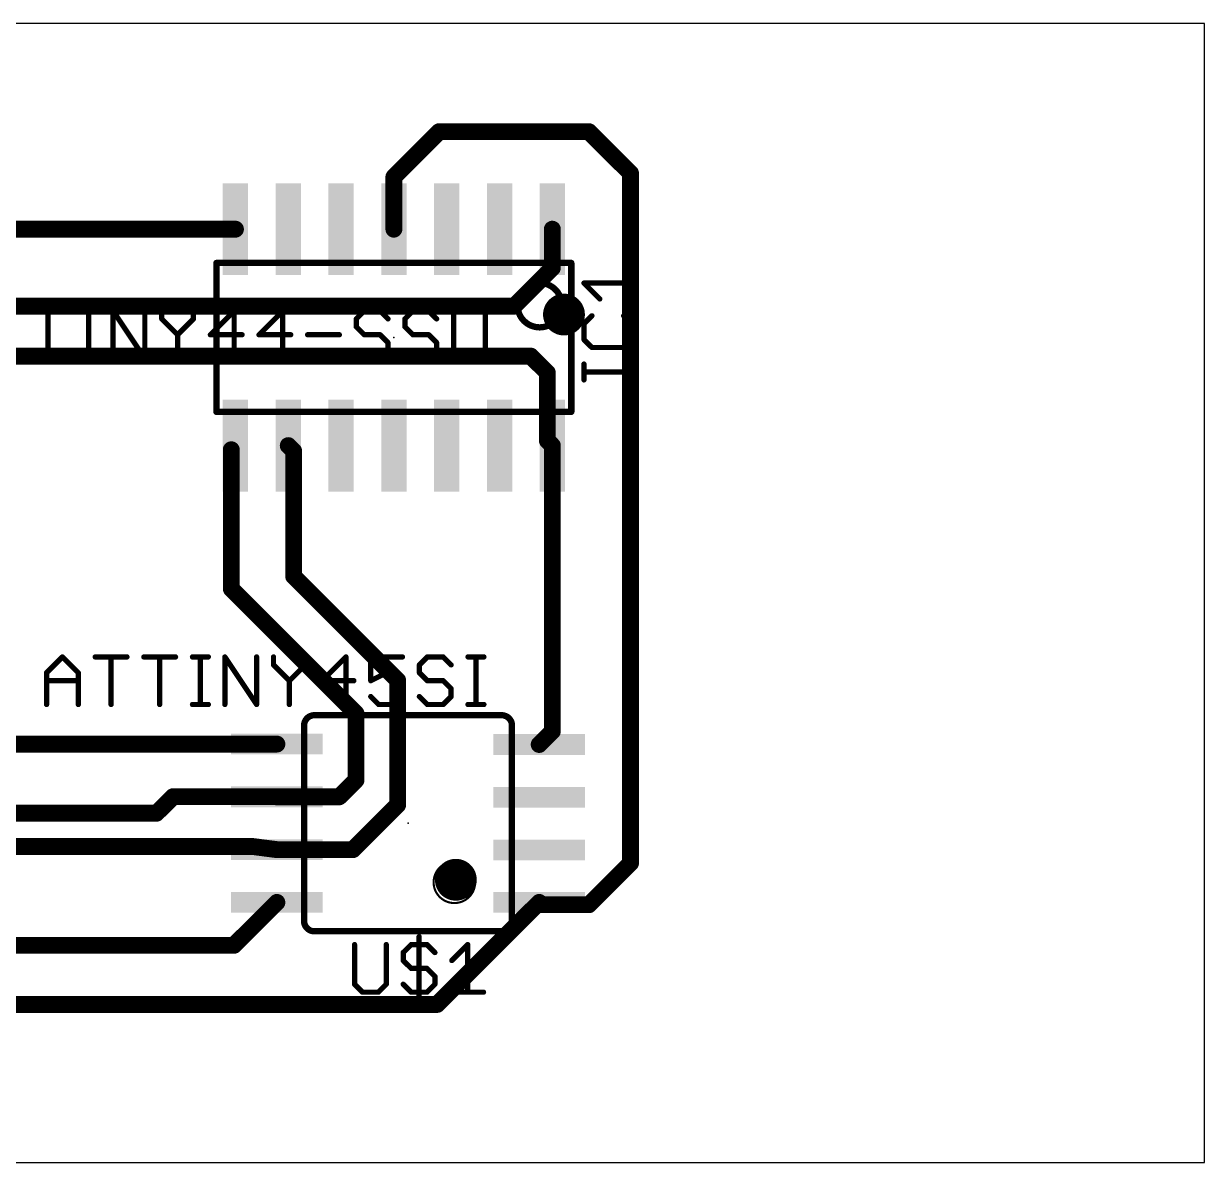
# Model space of a CAD drawing. Extents: x 0 to 49, y 0 to 27.4.
# Drawn here: x 20.61 to 49, y 0 to 27.4 of the extents above; entities that cross this region are included whole.
import ezdxf

# ---------------------------------------------------------------- set-up
doc = ezdxf.new("R2010")
doc.units = 0
for name, color, linetype in [('1', 22, 'CONTINUOUS'), ('18', 82, 'CONTINUOUS'), ('19', 53, 'CONTINUOUS'), ('20', 7, 'CONTINUOUS'), ('21', 253, 'CONTINUOUS'), ('23', 7, 'CONTINUOUS'), ('25', 253, 'CONTINUOUS'), ('27', 253, 'CONTINUOUS'), ('51', 253, 'CONTINUOUS')]:
    doc.layers.add(name, color=color, linetype=linetype)

# ---------------------------------------------------------------- blocks, each defined once
blk = doc.blocks.new('RECT')
blk.add_solid([(-0.5, -0.5), (0.5, -0.5), (-0.5, 0.5), (0.5, 0.5)])
blk = doc.blocks.new('ROUNDV')
at = {"const_width": 0.5}
blk.add_lwpolyline([(0, -0.25, 1), (0, 0.25, 1), (0, -0.25)], format="xyb", dxfattribs=at)

msp = doc.modelspace()

# ---------------------------------------------------------------- linework, layer by layer
at = {"layer": '1', "const_width": 0.4064}
for points in [[(29.51, 23.71), (30.6, 24.8)], [(30.6, 24.8), (34.2, 24.8)], [(34.2, 24.8), (35.2, 23.8)], [(29.51, 22.4535), (29.51, 23.71)], [(35.2, 23.8), (35.2, 7.2)], [(12.2315, 22.4535), (25.7, 22.4535)], [(33.32, 22.4535), (33.32, 21.52)], [(33.32, 21.52), (32.4, 20.6)], [(32.4, 20.6), (4.2, 20.6)], [(14.4, 19.4), (32.8, 19.4)], [(32.8, 19.4), (33.2, 19)], [(33.2, 19), (33.2, 17.3665)], [(25.6, 13.8), (25.6, 17.1465)], [(27.1, 17.1165), (26.97, 17.2465)], [(33.2, 17.3665), (33.32, 17.2465)], [(33.32, 17.2465), (33.32, 10.371)], [(27.1, 14.1), (27.1, 17.1165)], [(29.6, 11.6), (27.1, 14.1)], [(28.6, 10.8), (25.6, 13.8)], [(29.6, 8.6), (29.6, 11.6)], [(28.6, 9.2), (28.6, 10.8)], [(33.004, 10.055), (33.32, 10.371)], [(26.696, 10.065), (10.465, 10.065)], [(28.195, 8.795), (28.6, 9.2)], [(23.8, 8.4), (24.2, 8.8)], [(24.2, 8.8), (26.691, 8.8)], [(26.691, 8.8), (26.696, 8.795)], [(26.696, 8.795), (28.195, 8.795)], [(28.525, 7.525), (29.6, 8.6)], [(4, 8.4), (23.8, 8.4)], [(6.5, 7.6), (26.121, 7.6)], [(26.121, 7.6), (26.696, 7.525)], [(26.696, 7.525), (28.525, 7.525)], [(35.2, 7.2), (34.2, 6.2)], [(25.663, 5.222), (26.696, 6.255)], [(30.549, 3.8), (33.004, 6.255)], [(33.059, 6.2), (33.004, 6.255)], [(34.2, 6.2), (33.059, 6.2)], [(12, 5.222), (25.663, 5.222)], [(10.4, 3.8), (30.549, 3.8)]]:
    msp.add_lwpolyline(points, dxfattribs=at)
at = {"layer": '1', "const_width": 0.2032}
for points in [[(30.6, 24.9016, 1), (30.6, 24.6984)], [(30.6718, 24.7282, 1), (30.5282, 24.8718)], [(34.2718, 24.8718, 1), (34.1282, 24.7282)], [(34.2, 24.6984, 1), (34.2, 24.9016)], [(29.6116, 23.71, 1), (29.4084, 23.71)], [(29.4382, 23.7818, 1), (29.5818, 23.6382)], [(35.3016, 23.8, 1), (35.0984, 23.8)], [(35.1282, 23.7282, 1), (35.2718, 23.8718)], [(25.7, 22.3519, 1), (25.7, 22.5551)], [(29.4084, 22.4535, 1), (29.6116, 22.4535)], [(33.4216, 22.4535, 1), (33.2184, 22.4535)], [(33.2184, 21.52, 1), (33.4216, 21.52)], [(33.3918, 21.4482, 1), (33.2482, 21.5918)], [(32.3282, 20.6718, 1), (32.4718, 20.5282)], [(32.4, 20.4984, 1), (32.4, 20.7016)], [(32.8718, 19.4718, 1), (32.7282, 19.3282)], [(32.8, 19.2984, 1), (32.8, 19.5016)], [(33.3016, 19, 1), (33.0984, 19)], [(33.1282, 18.9282, 1), (33.2718, 19.0718)], [(25.7016, 17.1465, 1), (25.4984, 17.1465)], [(27.0418, 17.3183, 1), (26.8982, 17.1747)], [(33.0984, 17.3665, 1), (33.3016, 17.3665)], [(33.2718, 17.4383, 1), (33.1282, 17.2947)], [(33.4216, 17.2465, 1), (33.2184, 17.2465)], [(33.2482, 17.1747, 1), (33.3918, 17.3183)], [(27.2016, 17.1165, 1), (26.9984, 17.1165)], [(27.0282, 17.0447, 1), (27.1718, 17.1883)], [(26.9984, 14.1, 1), (27.2016, 14.1)], [(27.1718, 14.1718, 1), (27.0282, 14.0282)], [(25.6718, 13.8718, 1), (25.5282, 13.7282)], [(25.4984, 13.8, 1), (25.7016, 13.8)], [(29.7016, 11.6, 1), (29.4984, 11.6)], [(29.5282, 11.5282, 1), (29.6718, 11.6718)], [(28.7016, 10.8, 1), (28.4984, 10.8)], [(28.5282, 10.7282, 1), (28.6718, 10.8718)], [(33.3918, 10.2992, 1), (33.2482, 10.4428)], [(26.696, 9.9634, 1), (26.696, 10.1666)], [(32.9322, 10.1268, 1), (33.0758, 9.9832)], [(33.2184, 10.371, 1), (33.4216, 10.371)], [(28.6718, 9.1282, 1), (28.5282, 9.2718)], [(28.4984, 9.2, 1), (28.7016, 9.2)], [(24.2, 8.9016, 1), (24.2, 8.6984)], [(24.2718, 8.7282, 1), (24.1282, 8.8718)], [(26.7628, 8.8718, 1), (26.6192, 8.7282)], [(26.696, 8.8966, 1), (26.696, 8.6934)], [(26.6242, 8.7232, 1), (26.7678, 8.8668)], [(26.691, 8.6984, 1), (26.691, 8.9016)], [(28.1232, 8.8668, 1), (28.2668, 8.7232)], [(28.195, 8.6934, 1), (28.195, 8.8966)], [(29.6718, 8.5282, 1), (29.5282, 8.6718)], [(23.7282, 8.4718, 1), (23.8718, 8.3282)], [(23.8, 8.2984, 1), (23.8, 8.5016)], [(29.4984, 8.6, 1), (29.7016, 8.6)], [(26.1341, 7.7007, 1), (26.1079, 7.4993)], [(26.121, 7.4984, 1), (26.121, 7.7016)], [(26.696, 7.6266, 1), (26.696, 7.4234)], [(26.6829, 7.4243, 1), (26.7091, 7.6257)], [(28.4532, 7.5968, 1), (28.5968, 7.4532)], [(28.525, 7.4234, 1), (28.525, 7.6266)], [(35.2718, 7.1282, 1), (35.1282, 7.2718)], [(35.0984, 7.2, 1), (35.3016, 7.2)], [(26.7678, 6.1832, 1), (26.6242, 6.3268)], [(33.0758, 6.3268, 1), (32.9322, 6.1832)], [(33.0758, 6.1832, 1), (32.9322, 6.3268)], [(33.059, 6.3016, 1), (33.059, 6.0984)], [(32.9872, 6.1282, 1), (33.1308, 6.2718)], [(34.1282, 6.2718, 1), (34.2718, 6.1282)], [(34.2, 6.0984, 1), (34.2, 6.3016)], [(25.5912, 5.2938, 1), (25.7348, 5.1502)], [(25.663, 5.1204, 1), (25.663, 5.3236)], [(30.549, 3.6984, 1), (30.549, 3.9016)], [(30.4772, 3.8718, 1), (30.6208, 3.7282)]]:
    msp.add_lwpolyline(points, format="xyb", dxfattribs=at)
at = {"layer": '19'}
msp.add_line((25.6, 17.1465), (25.7, 17.2465), dxfattribs=at)
at = {"layer": '20'}
for p, q in [((49, 27.4), (0, 27.4)), ((49, 0), (49, 27.4)), ((0, 0), (49, 0))]:
    msp.add_line(p, q, dxfattribs=at)
at = {"layer": '21', "const_width": 0.1524}
for points in [[(25.243, 21.641), (25.243, 18.059)], [(33.777, 18.059), (33.777, 21.641)], [(32.1, 10.76), (27.6, 10.76)], [(27.35, 10.37), (27.35, 10.52)], [(32.35, 10.36), (32.35, 10.49)], [(27.35, 9.11), (27.35, 9.75)], [(32.35, 9.75), (32.35, 9.1)], [(27.35, 7.84), (27.35, 8.48)], [(32.35, 8.48), (32.35, 7.83)], [(27.35, 6.57), (27.35, 7.21)], [(32.35, 7.21), (32.35, 6.57)], [(27.35, 5.95), (27.35, 5.82)], [(32.35, 5.95), (32.35, 5.82)], [(27.6, 5.56), (32.09, 5.56)]]:
    msp.add_lwpolyline(points, dxfattribs=at)
at = {"layer": '21'}
for points, const_width in [([(25.2811, 21.641, 1), (25.2049, 21.641)], 0.0762), ([(33.8151, 21.641, 1), (33.7389, 21.641)], 0.0762), ([(33.0152, 20.0913, 1), (33.0152, 21.1581, 1), (33.0152, 20.0913)], 0.1524), ([(25.2049, 18.059, 1), (25.2811, 18.059)], 0.0762), ([(33.7389, 18.059, 1), (33.8151, 18.059)], 0.0762), ([(27.6, 10.76, 0.4142), (27.35, 10.51)], 0.1524), ([(27.6, 10.7981, 1), (27.6, 10.7219)], 0.0762), ([(27.6, 10.7219, 1), (27.6, 10.7981)], 0.0762), ([(32.35, 10.51, 0.4142), (32.1, 10.76)], 0.1524), ([(32.1, 10.7219, 1), (32.1, 10.7981)], 0.0762), ([(27.3881, 10.52, 1), (27.3119, 10.52)], 0.0762), ([(27.3119, 10.51, 1), (27.3881, 10.51)], 0.0762), ([(32.3881, 10.49, 1), (32.3119, 10.49)], 0.0762), ([(27.3119, 10.37, 1), (27.3881, 10.37)], 0.0762), ([(32.3119, 10.36, 1), (32.3881, 10.36)], 0.0762), ([(27.3881, 9.75, 1), (27.3119, 9.75)], 0.0762), ([(32.3881, 9.75, 1), (32.3119, 9.75)], 0.0762), ([(27.3119, 9.11, 1), (27.3881, 9.11)], 0.0762), ([(32.3119, 9.1, 1), (32.3881, 9.1)], 0.0762), ([(27.3881, 8.48, 1), (27.3119, 8.48)], 0.0762), ([(32.3881, 8.48, 1), (32.3119, 8.48)], 0.0762), ([(27.3119, 7.84, 1), (27.3881, 7.84)], 0.0762), ([(32.3119, 7.83, 1), (32.3881, 7.83)], 0.0762), ([(27.3881, 7.21, 1), (27.3119, 7.21)], 0.0762), ([(30.965, 6.24, 1), (30.965, 7.24, 1), (30.965, 6.24)], 0.0508), ([(32.3881, 7.21, 1), (32.3119, 7.21)], 0.0762), ([(27.3119, 6.57, 1), (27.3881, 6.57)], 0.0762), ([(32.3119, 6.57, 1), (32.3881, 6.57)], 0.0762), ([(27.3881, 5.95, 1), (27.3119, 5.95)], 0.0762), ([(32.3881, 5.95, 1), (32.3119, 5.95)], 0.0762), ([(27.35, 5.81, 0.4142), (27.6, 5.56)], 0.1524), ([(27.3119, 5.82, 1), (27.3881, 5.82)], 0.0762), ([(32.1, 5.56, 0.4142), (32.35, 5.81)], 0.1524), ([(32.3119, 5.82, 1), (32.3881, 5.82)], 0.0762), ([(27.6, 5.5981, 1), (27.6, 5.5219)], 0.0762), ([(32.09, 5.5219, 1), (32.09, 5.5981)], 0.0762)]:
    msp.add_lwpolyline(points, format="xyb", dxfattribs=dict(at, const_width=const_width))
at = {"layer": '23'}
for p in [(29.51, 19.85), (29.85, 8.16)]:
    msp.add_point(p, dxfattribs=at)
at = {"layer": '25', "const_width": 0.0635}
for points in [[(35.2568, 21.5387, 1), (35.1932, 21.5387)], [(34.081, 21.1892, 1), (34.081, 21.1257)], [(34.1035, 21.1799, 1), (34.0586, 21.135)], [(35.225, 21.1257, 1), (35.225, 21.1892)], [(34.4399, 20.7536, 1), (34.4848, 20.7985)], [(35.1932, 20.7761, 1), (35.2568, 20.7761)], [(34.1128, 20.1787, 1), (34.0493, 20.1787)], [(34.0586, 20.2011, 1), (34.1035, 20.1562)], [(34.2941, 20.3469, 1), (34.2492, 20.3918)], [(35.0568, 20.3918, 1), (35.0119, 20.3469)], [(35.2568, 20.1787, 1), (35.1932, 20.1787)], [(35.2025, 20.1562, 1), (35.2475, 20.2011)], [(34.0493, 19.7974, 1), (34.1128, 19.7974)], [(34.1035, 19.8198, 1), (34.0586, 19.7749)], [(34.2717, 19.6384, 1), (34.2717, 19.575)], [(34.2492, 19.5842, 1), (34.2941, 19.6292)], [(35.0119, 19.6292, 1), (35.0568, 19.5842)], [(35.0343, 19.575, 1), (35.0343, 19.6384)], [(35.1932, 19.7974, 1), (35.2568, 19.7974)], [(35.2475, 19.7749, 1), (35.2025, 19.8198)], [(34.1128, 19.2084, 1), (34.0493, 19.2084)], [(34.081, 19.0495, 1), (34.081, 18.986)], [(35.2568, 19.2084, 1), (35.1932, 19.2084)], [(35.225, 18.986, 1), (35.225, 19.0495)], [(34.0493, 18.8271, 1), (34.1128, 18.8271)], [(35.1932, 18.8271, 1), (35.2568, 18.8271)], [(30.1468, 5.4306, 1), (30.0833, 5.4306)], [(28.5961, 5.24, 1), (28.5326, 5.24)], [(29.3587, 5.24, 1), (29.2952, 5.24)], [(29.7655, 5.0493, 1), (29.702, 5.0493)], [(29.9244, 5.2717, 1), (29.9244, 5.2082)], [(29.9468, 5.2175, 1), (29.9019, 5.2624)], [(30.3281, 5.2624, 1), (30.2832, 5.2175)], [(30.3057, 5.2082, 1), (30.3057, 5.2717)], [(31.3162, 5.24, 1), (31.2527, 5.24)], [(31.3069, 5.2175, 1), (31.262, 5.2624)], [(29.7112, 5.0718, 1), (29.7562, 5.0269)], [(29.7562, 4.8811, 1), (29.7112, 4.8362)], [(29.702, 4.8586, 1), (29.7655, 4.8586)], [(30.4739, 5.0269, 1), (30.5188, 5.0718)], [(30.8806, 4.8811, 1), (30.9255, 4.8362)], [(29.9244, 4.6997, 1), (29.9244, 4.6362)], [(29.9019, 4.6455, 1), (29.9468, 4.6904)], [(30.3281, 4.6904, 1), (30.2832, 4.6455)], [(30.3057, 4.6362, 1), (30.3057, 4.6997)], [(28.5326, 4.2867, 1), (28.5961, 4.2867)], [(28.5868, 4.3091, 1), (28.5419, 4.2642)], [(29.2952, 4.2867, 1), (29.3587, 4.2867)], [(29.3494, 4.2642, 1), (29.3045, 4.3091)], [(29.7562, 4.3091, 1), (29.7112, 4.2642)], [(30.5281, 4.4773, 1), (30.4646, 4.4773)], [(30.4646, 4.2867, 1), (30.5281, 4.2867)], [(30.4739, 4.4549, 1), (30.5188, 4.4998)], [(30.5188, 4.2642, 1), (30.4739, 4.3091)], [(28.755, 4.1277, 1), (28.755, 4.0643)], [(28.7325, 4.0735, 1), (28.7774, 4.1185)], [(29.1138, 4.1185, 1), (29.1587, 4.0735)], [(29.1363, 4.0643, 1), (29.1363, 4.1277)], [(29.9244, 4.1277, 1), (29.9244, 4.0643)], [(29.9019, 4.0735, 1), (29.9468, 4.1185)], [(30.2832, 4.1185, 1), (30.3281, 4.0735)], [(30.3057, 4.0643, 1), (30.3057, 4.1277)], [(30.9031, 4.1277, 1), (30.9031, 4.0643)], [(31.2527, 4.096, 1), (31.3162, 4.096)], [(31.6657, 4.0643, 1), (31.6657, 4.1277)], [(30.0833, 3.9053, 1), (30.1468, 3.9053)]]:
    msp.add_lwpolyline(points, format="xyb", dxfattribs=at)
at = {"layer": '25', "const_width": 0.127}
for points in [[(35.225, 20.7761), (35.225, 21.5387)], [(34.4624, 20.7761), (34.081, 21.1574)], [(34.081, 21.1574), (35.225, 21.1574)], [(34.2717, 20.3694), (34.081, 20.1787)], [(34.081, 20.1787), (34.081, 19.7974)], [(35.225, 20.1787), (35.0343, 20.3694)], [(35.225, 19.7974), (35.225, 20.1787)], [(34.081, 19.7974), (34.2717, 19.6067)], [(34.2717, 19.6067), (35.0343, 19.6067)], [(35.0343, 19.6067), (35.225, 19.7974)], [(34.081, 18.8271), (34.081, 19.2084)], [(35.225, 19.0178), (34.081, 19.0178)], [(35.225, 18.8271), (35.225, 19.2084)], [(30.115, 5.4306), (30.115, 3.9053)], [(28.5643, 5.24), (28.5643, 4.2867)], [(29.327, 4.2867), (29.327, 5.24)], [(29.7337, 5.0493), (29.9244, 5.24)], [(29.7337, 4.8586), (29.7337, 5.0493)], [(29.9244, 5.24), (30.3057, 5.24)], [(30.3057, 5.24), (30.4964, 5.0493)], [(30.9031, 4.8586), (31.2844, 5.24)], [(31.2844, 5.24), (31.2844, 4.096)], [(29.9244, 4.668), (29.7337, 4.8586)], [(30.3057, 4.668), (29.9244, 4.668)], [(30.4964, 4.4773), (30.3057, 4.668)], [(28.5643, 4.2867), (28.755, 4.096)], [(29.1363, 4.096), (29.327, 4.2867)], [(29.7337, 4.2867), (29.9244, 4.096)], [(30.3057, 4.096), (30.4964, 4.2867)], [(30.4964, 4.2867), (30.4964, 4.4773)], [(28.755, 4.096), (29.1363, 4.096)], [(29.9244, 4.096), (30.3057, 4.096)], [(30.9031, 4.096), (31.6657, 4.096)]]:
    msp.add_lwpolyline(points, dxfattribs=at)
at = {"layer": '27', "const_width": 0.127}
for points in [[(20.8093, 20.486), (21.572, 20.486)], [(21.1906, 19.342), (21.1906, 20.486)], [(21.9787, 20.486), (22.36, 20.486)], [(22.1694, 19.342), (22.1694, 20.486)], [(22.7583, 19.342), (22.7583, 20.486)], [(22.7583, 20.486), (23.5209, 19.342)], [(23.5209, 19.342), (23.5209, 20.486)], [(23.9277, 20.486), (23.9277, 20.2953)], [(24.6903, 20.2953), (24.6903, 20.486)], [(25.6691, 20.486), (25.0971, 19.914)], [(25.6691, 19.342), (25.6691, 20.486)], [(26.8385, 20.486), (26.2665, 19.914)], [(26.8385, 19.342), (26.8385, 20.486)], [(28.7959, 20.486), (28.6053, 20.2953)], [(29.1773, 20.486), (28.7959, 20.486)], [(29.3679, 20.2953), (29.1773, 20.486)], [(29.9653, 20.486), (29.7747, 20.2953)], [(30.3467, 20.486), (29.9653, 20.486)], [(30.5373, 20.2953), (30.3467, 20.486)], [(30.9441, 20.486), (30.9441, 19.5327)], [(31.7067, 19.5327), (31.7067, 20.486)], [(23.9277, 20.2953), (24.309, 19.914)], [(24.309, 19.914), (24.6903, 20.2953)], [(28.6053, 20.2953), (28.6053, 20.1046)], [(28.6053, 20.1046), (28.7959, 19.914)], [(29.7747, 20.2953), (29.7747, 20.1046)], [(29.7747, 20.1046), (29.9653, 19.914)], [(24.309, 19.914), (24.309, 19.342)], [(25.0971, 19.914), (25.8597, 19.914)], [(26.2665, 19.914), (27.0291, 19.914)], [(27.4359, 19.914), (28.1985, 19.914)], [(28.7959, 19.914), (29.1773, 19.914)], [(29.1773, 19.914), (29.3679, 19.7233)], [(29.9653, 19.914), (30.3467, 19.914)], [(30.3467, 19.914), (30.5373, 19.7233)], [(28.7959, 19.342), (28.6053, 19.5327)], [(29.3679, 19.5327), (29.1773, 19.342)], [(29.3679, 19.7233), (29.3679, 19.5327)], [(29.9653, 19.342), (29.7747, 19.5327)], [(30.5373, 19.5327), (30.3467, 19.342)], [(30.5373, 19.7233), (30.5373, 19.5327)], [(30.9441, 19.5327), (31.1347, 19.342)], [(31.5161, 19.342), (31.7067, 19.5327)], [(21.9787, 19.342), (22.36, 19.342)], [(29.1773, 19.342), (28.7959, 19.342)], [(30.3467, 19.342), (29.9653, 19.342)], [(31.1347, 19.342), (31.5161, 19.342)], [(21.1581, 11.7802), (21.5394, 12.1615)], [(21.5394, 12.1615), (21.9208, 11.7802)], [(22.3275, 12.1615), (23.0902, 12.1615)], [(22.7088, 11.0175), (22.7088, 12.1615)], [(23.4969, 12.1615), (24.2596, 12.1615)], [(23.8782, 11.0175), (23.8782, 12.1615)], [(24.6663, 12.1615), (25.0476, 12.1615)], [(24.857, 11.0175), (24.857, 12.1615)], [(25.4459, 11.0175), (25.4459, 12.1615)], [(25.4459, 12.1615), (26.2085, 11.0175)], [(26.2085, 11.0175), (26.2085, 12.1615)], [(26.6153, 12.1615), (26.6153, 11.9708)], [(27.3779, 11.9708), (27.3779, 12.1615)], [(28.3567, 12.1615), (27.7847, 11.5895)], [(28.3567, 11.0175), (28.3567, 12.1615)], [(29.7167, 12.1615), (28.9541, 12.1615)], [(28.9541, 12.1615), (28.9541, 11.5895)], [(30.3141, 12.1615), (30.1235, 11.9708)], [(30.6955, 12.1615), (30.3141, 12.1615)], [(30.8861, 11.9708), (30.6955, 12.1615)], [(31.2929, 12.1615), (31.6742, 12.1615)], [(31.4835, 11.0175), (31.4835, 12.1615)], [(26.6153, 11.9708), (26.9966, 11.5895)], [(26.9966, 11.5895), (27.3779, 11.9708)], [(30.1235, 11.9708), (30.1235, 11.7802)], [(21.1581, 11.0175), (21.1581, 11.7802)], [(21.1581, 11.5895), (21.9208, 11.5895)], [(21.9208, 11.7802), (21.9208, 11.0175)], [(26.9966, 11.5895), (26.9966, 11.0175)], [(27.7847, 11.5895), (28.5473, 11.5895)], [(28.9541, 11.5895), (29.3354, 11.7802)], [(29.3354, 11.7802), (29.5261, 11.7802)], [(29.5261, 11.7802), (29.7167, 11.5895)], [(29.7167, 11.5895), (29.7167, 11.2082)], [(30.1235, 11.7802), (30.3141, 11.5895)], [(30.3141, 11.5895), (30.6955, 11.5895)], [(30.6955, 11.5895), (30.8861, 11.3988)], [(30.8861, 11.3988), (30.8861, 11.2082)], [(24.6663, 11.0175), (25.0476, 11.0175)], [(29.1447, 11.0175), (28.9541, 11.2082)], [(29.5261, 11.0175), (29.1447, 11.0175)], [(29.7167, 11.2082), (29.5261, 11.0175)], [(30.3141, 11.0175), (30.1235, 11.2082)], [(30.6955, 11.0175), (30.3141, 11.0175)], [(30.8861, 11.2082), (30.6955, 11.0175)], [(31.2929, 11.0175), (31.6742, 11.0175)]]:
    msp.add_lwpolyline(points, dxfattribs=at)
at = {"layer": '27', "const_width": 0.0635}
for points in [[(20.8093, 20.5177, 1), (20.8093, 20.4542)], [(21.2224, 20.486, 1), (21.1589, 20.486)], [(21.572, 20.4542, 1), (21.572, 20.5177)], [(21.9787, 20.5177, 1), (21.9787, 20.4542)], [(22.2011, 20.486, 1), (22.1376, 20.486)], [(22.36, 20.4542, 1), (22.36, 20.5177)], [(22.79, 20.486, 1), (22.7265, 20.486)], [(22.7847, 20.5036, 1), (22.7319, 20.4684)], [(23.5527, 20.486, 1), (23.4892, 20.486)], [(23.9594, 20.486, 1), (23.8959, 20.486)], [(24.7221, 20.486, 1), (24.6586, 20.486)], [(25.7008, 20.486, 1), (25.6373, 20.486)], [(25.6915, 20.4635, 1), (25.6466, 20.5084)], [(26.8702, 20.486, 1), (26.8067, 20.486)], [(26.8609, 20.4635, 1), (26.816, 20.5084)], [(28.7959, 20.5177, 1), (28.7959, 20.4542)], [(28.8184, 20.4635, 1), (28.7735, 20.5084)], [(29.1997, 20.5084, 1), (29.1548, 20.4635)], [(29.1773, 20.4542, 1), (29.1773, 20.5177)], [(29.9653, 20.5177, 1), (29.9653, 20.4542)], [(29.9878, 20.4635, 1), (29.9429, 20.5084)], [(30.3691, 20.5084, 1), (30.3242, 20.4635)], [(30.3467, 20.4542, 1), (30.3467, 20.5177)], [(30.9758, 20.486, 1), (30.9123, 20.486)], [(31.7385, 20.486, 1), (31.675, 20.486)], [(23.9501, 20.3178, 1), (23.9052, 20.2729)], [(23.8959, 20.2953, 1), (23.9594, 20.2953)], [(24.6586, 20.2953, 1), (24.7221, 20.2953)], [(24.7128, 20.2729, 1), (24.6679, 20.3178)], [(28.637, 20.2953, 1), (28.5735, 20.2953)], [(28.5828, 20.3178, 1), (28.6277, 20.2729)], [(28.6277, 20.1271, 1), (28.5828, 20.0822)], [(29.3455, 20.2729, 1), (29.3904, 20.3178)], [(29.8064, 20.2953, 1), (29.7429, 20.2953)], [(29.7522, 20.3178, 1), (29.7971, 20.2729)], [(29.7971, 20.1271, 1), (29.7522, 20.0822)], [(30.5149, 20.2729, 1), (30.5598, 20.3178)], [(24.3408, 19.914, 1), (24.2773, 19.914)], [(24.2866, 19.9364, 1), (24.3315, 19.8915)], [(24.2866, 19.8915, 1), (24.3315, 19.9364)], [(25.0971, 19.9457, 1), (25.0971, 19.8822)], [(25.0746, 19.9364, 1), (25.1195, 19.8915)], [(25.8597, 19.8822, 1), (25.8597, 19.9457)], [(26.2665, 19.9457, 1), (26.2665, 19.8822)], [(26.244, 19.9364, 1), (26.2889, 19.8915)], [(27.0291, 19.8822, 1), (27.0291, 19.9457)], [(27.4359, 19.9457, 1), (27.4359, 19.8822)], [(28.1985, 19.8822, 1), (28.1985, 19.9457)], [(28.5735, 20.1046, 1), (28.637, 20.1046)], [(28.7959, 19.9457, 1), (28.7959, 19.8822)], [(28.7735, 19.8915, 1), (28.8184, 19.9364)], [(29.1997, 19.9364, 1), (29.1548, 19.8915)], [(29.1773, 19.8822, 1), (29.1773, 19.9457)], [(29.7429, 20.1046, 1), (29.8064, 20.1046)], [(29.9653, 19.9457, 1), (29.9653, 19.8822)], [(29.9429, 19.8915, 1), (29.9878, 19.9364)], [(30.3691, 19.9364, 1), (30.3242, 19.8915)], [(30.3467, 19.8822, 1), (30.3467, 19.9457)], [(28.6277, 19.5551, 1), (28.5828, 19.5102)], [(29.3997, 19.7233, 1), (29.3362, 19.7233)], [(29.3455, 19.7009, 1), (29.3904, 19.7458)], [(29.3904, 19.5102, 1), (29.3455, 19.5551)], [(29.7971, 19.5551, 1), (29.7522, 19.5102)], [(30.5691, 19.7233, 1), (30.5056, 19.7233)], [(30.5149, 19.7009, 1), (30.5598, 19.7458)], [(30.5598, 19.5102, 1), (30.5149, 19.5551)], [(30.9665, 19.5551, 1), (30.9216, 19.5102)], [(31.7292, 19.5102, 1), (31.6843, 19.5551)], [(21.1589, 19.342, 1), (21.2224, 19.342)], [(21.9787, 19.3738, 1), (21.9787, 19.3103)], [(22.1376, 19.342, 1), (22.2011, 19.342)], [(22.36, 19.3103, 1), (22.36, 19.3738)], [(22.7265, 19.342, 1), (22.79, 19.342)], [(23.4892, 19.342, 1), (23.5527, 19.342)], [(23.4945, 19.3244, 1), (23.5474, 19.3596)], [(24.2773, 19.342, 1), (24.3408, 19.342)], [(25.6373, 19.342, 1), (25.7008, 19.342)], [(26.8067, 19.342, 1), (26.8702, 19.342)], [(28.7959, 19.3738, 1), (28.7959, 19.3103)], [(28.7735, 19.3195, 1), (28.8184, 19.3645)], [(29.1548, 19.3645, 1), (29.1997, 19.3195)], [(29.1773, 19.3103, 1), (29.1773, 19.3738)], [(29.3362, 19.5327, 1), (29.3997, 19.5327)], [(29.9653, 19.3738, 1), (29.9653, 19.3103)], [(29.9429, 19.3195, 1), (29.9878, 19.3645)], [(30.3242, 19.3645, 1), (30.3691, 19.3195)], [(30.3467, 19.3103, 1), (30.3467, 19.3738)], [(30.5056, 19.5327, 1), (30.5691, 19.5327)], [(30.9123, 19.5327, 1), (30.9758, 19.5327)], [(31.1347, 19.3738, 1), (31.1347, 19.3103)], [(31.1123, 19.3195, 1), (31.1572, 19.3645)], [(31.4936, 19.3645, 1), (31.5385, 19.3195)], [(31.5161, 19.3103, 1), (31.5161, 19.3738)], [(31.675, 19.5327, 1), (31.7385, 19.5327)], [(21.5619, 12.1839, 1), (21.517, 12.139)], [(21.5619, 12.139, 1), (21.517, 12.1839)], [(22.3275, 12.1932, 1), (22.3275, 12.1297)], [(22.7406, 12.1615, 1), (22.6771, 12.1615)], [(23.0902, 12.1297, 1), (23.0902, 12.1932)], [(23.4969, 12.1932, 1), (23.4969, 12.1297)], [(23.91, 12.1615, 1), (23.8465, 12.1615)], [(24.2596, 12.1297, 1), (24.2596, 12.1932)], [(24.6663, 12.1932, 1), (24.6663, 12.1297)], [(24.8887, 12.1615, 1), (24.8252, 12.1615)], [(25.0476, 12.1297, 1), (25.0476, 12.1932)], [(25.4776, 12.1615, 1), (25.4141, 12.1615)], [(25.4723, 12.1791, 1), (25.4195, 12.1439)], [(26.2403, 12.1615, 1), (26.1768, 12.1615)], [(26.647, 12.1615, 1), (26.5835, 12.1615)], [(27.4097, 12.1615, 1), (27.3462, 12.1615)], [(28.3884, 12.1615, 1), (28.3249, 12.1615)], [(28.3791, 12.139, 1), (28.3342, 12.1839)], [(28.9858, 12.1615, 1), (28.9223, 12.1615)], [(28.9541, 12.1932, 1), (28.9541, 12.1297)], [(29.7167, 12.1297, 1), (29.7167, 12.1932)], [(30.3141, 12.1932, 1), (30.3141, 12.1297)], [(30.3366, 12.139, 1), (30.2917, 12.1839)], [(30.7179, 12.1839, 1), (30.673, 12.139)], [(30.6955, 12.1297, 1), (30.6955, 12.1932)], [(31.2929, 12.1932, 1), (31.2929, 12.1297)], [(31.5153, 12.1615, 1), (31.4518, 12.1615)], [(31.6742, 12.1297, 1), (31.6742, 12.1932)], [(26.6377, 11.9933, 1), (26.5928, 11.9484)], [(26.5835, 11.9708, 1), (26.647, 11.9708)], [(27.3462, 11.9708, 1), (27.4097, 11.9708)], [(27.4004, 11.9484, 1), (27.3555, 11.9933)], [(30.1552, 11.9708, 1), (30.0917, 11.9708)], [(30.101, 11.9933, 1), (30.1459, 11.9484)], [(30.8637, 11.9484, 1), (30.9086, 11.9933)], [(21.1899, 11.7802, 1), (21.1264, 11.7802)], [(21.1581, 11.6212, 1), (21.1581, 11.5577)], [(21.1357, 11.8026, 1), (21.1806, 11.7577)], [(21.9525, 11.7802, 1), (21.889, 11.7802)], [(21.8983, 11.7577, 1), (21.9432, 11.8026)], [(21.9208, 11.5577, 1), (21.9208, 11.6212)], [(27.0284, 11.5895, 1), (26.9649, 11.5895)], [(26.9742, 11.6119, 1), (27.0191, 11.567)], [(26.9742, 11.567, 1), (27.0191, 11.6119)], [(27.7847, 11.6212, 1), (27.7847, 11.5577)], [(27.7622, 11.6119, 1), (27.8071, 11.567)], [(28.5473, 11.5577, 1), (28.5473, 11.6212)], [(28.9399, 11.6179, 1), (28.9683, 11.5611)], [(29.3354, 11.8119, 1), (29.3354, 11.7484)], [(29.3496, 11.7518, 1), (29.3212, 11.8085)], [(29.5485, 11.8026, 1), (29.5036, 11.7577)], [(29.5261, 11.7484, 1), (29.5261, 11.8119)], [(29.7485, 11.5895, 1), (29.685, 11.5895)], [(29.6943, 11.567, 1), (29.7392, 11.6119)], [(30.0917, 11.7802, 1), (30.1552, 11.7802)], [(30.1459, 11.8026, 1), (30.101, 11.7577)], [(30.3141, 11.6212, 1), (30.3141, 11.5577)], [(30.2917, 11.567, 1), (30.3366, 11.6119)], [(30.7179, 11.6119, 1), (30.673, 11.567)], [(30.6955, 11.5577, 1), (30.6955, 11.6212)], [(28.9223, 11.5895, 1), (28.9858, 11.5895)], [(30.9179, 11.3988, 1), (30.8544, 11.3988)], [(30.8637, 11.3764, 1), (30.9086, 11.4213)], [(24.6663, 11.0493, 1), (24.6663, 10.9857)], [(25.0476, 10.9857, 1), (25.0476, 11.0493)], [(28.9765, 11.2306, 1), (28.9316, 11.1857)], [(29.1447, 11.0493, 1), (29.1447, 10.9857)], [(29.5261, 10.9857, 1), (29.5261, 11.0493)], [(29.685, 11.2082, 1), (29.7485, 11.2082)], [(29.7392, 11.1857, 1), (29.6943, 11.2306)], [(30.1459, 11.2306, 1), (30.101, 11.1857)], [(30.3141, 11.0493, 1), (30.3141, 10.9857)], [(30.6955, 10.9857, 1), (30.6955, 11.0493)], [(30.8544, 11.2082, 1), (30.9179, 11.2082)], [(30.9086, 11.1857, 1), (30.8637, 11.2306)], [(31.2929, 11.0493, 1), (31.2929, 10.9857)], [(31.6742, 10.9857, 1), (31.6742, 11.0493)], [(21.1264, 11.0175, 1), (21.1899, 11.0175)], [(21.889, 11.0175, 1), (21.9525, 11.0175)], [(22.6771, 11.0175, 1), (22.7406, 11.0175)], [(23.8465, 11.0175, 1), (23.91, 11.0175)], [(24.8252, 11.0175, 1), (24.8887, 11.0175)], [(25.4141, 11.0175, 1), (25.4776, 11.0175)], [(26.1768, 11.0175, 1), (26.2403, 11.0175)], [(26.1821, 10.9999, 1), (26.235, 11.0351)], [(26.9649, 11.0175, 1), (27.0284, 11.0175)], [(28.3249, 11.0175, 1), (28.3884, 11.0175)], [(29.1223, 10.995, 1), (29.1672, 11.04)], [(29.5036, 11.04, 1), (29.5485, 10.995)], [(30.2917, 10.995, 1), (30.3366, 11.04)], [(30.673, 11.04, 1), (30.7179, 10.995)], [(31.4518, 11.0175, 1), (31.5153, 11.0175)]]:
    msp.add_lwpolyline(points, format="xyb", dxfattribs=at)
at = {"layer": '51', "const_width": 0.1524}
for points in [[(33.777, 21.641), (25.243, 21.641)], [(25.243, 18.059), (33.777, 18.059)], [(27.35, 5.82), (27.35, 10.52)], [(32.35, 10.52), (32.35, 5.82)]]:
    msp.add_lwpolyline(points, dxfattribs=at)
at = {"layer": '51', "const_width": 0.0762}
for points in [[(25.243, 21.6791, 1), (25.243, 21.6029)], [(33.777, 21.6029, 1), (33.777, 21.6791)], [(25.243, 18.0971, 1), (25.243, 18.0209)], [(33.777, 18.0209, 1), (33.777, 18.0971)], [(27.3881, 10.52, 1), (27.3119, 10.52)], [(32.3881, 10.52, 1), (32.3119, 10.52)], [(27.3119, 5.82, 1), (27.3881, 5.82)], [(32.3119, 5.82, 1), (32.3881, 5.82)]]:
    msp.add_lwpolyline(points, format="xyb", dxfattribs=at)

# ---------------------------------------------------------------- block references
at = {"layer": '1'}
for p, xscale, yscale, rotation in [((25.7, 22.4535), 0.6096, 2.2098, 180), ((26.97, 22.4535), 0.6096, 2.2098, 180), ((28.24, 22.4535), 0.6096, 2.2098, 180), ((29.51, 22.4535), 0.6096, 2.2098, 180), ((30.78, 22.4535), 0.6096, 2.2098, 180), ((32.05, 22.4535), 0.6096, 2.2098, 180), ((33.32, 22.4535), 0.6096, 2.2098, 180), ((25.7, 17.2465), 0.6096, 2.2098, 180), ((26.97, 17.2465), 0.6096, 2.2098, 180), ((28.24, 17.2465), 0.6096, 2.2098, 180), ((29.51, 17.2465), 0.6096, 2.2098, 180), ((30.78, 17.2465), 0.6096, 2.2098, 180), ((32.05, 17.2465), 0.6096, 2.2098, 180), ((33.32, 17.2465), 0.6096, 2.2098, 180), ((26.696, 10.065), 0.5, 2.2, 90), ((33.004, 10.055), 0.5, 2.2, 90), ((26.696, 8.795), 0.5, 2.2, 90), ((33.004, 8.785), 0.5, 2.2, 90), ((26.696, 7.525), 0.5, 2.2, 90), ((33.004, 7.515), 0.5, 2.2, 90), ((26.696, 6.255), 0.5, 2.2, 90), ((33.004, 6.255), 0.5, 2.2, 90)]:
    msp.add_blockref('RECT', p, dxfattribs=dict(at, xscale=xscale, yscale=yscale, rotation=rotation))
at = {"layer": '18', "xscale": 1.0064, "yscale": 1.0064}
for p in [(33.6, 20.4), (33.6, 20.4), (31, 6.8), (31, 6.8)]:
    msp.add_blockref('ROUNDV', p, dxfattribs=at)
at = {"layer": '51'}
for p, xscale, yscale, rotation in [((25.7, 22.1995), 0.3556, 1.016, 180), ((26.97, 22.1995), 0.3556, 1.016, 180), ((28.24, 22.1995), 0.3556, 1.016, 180), ((29.51, 22.1995), 0.3556, 1.016, 180), ((30.78, 22.1995), 0.3556, 1.016, 180), ((32.05, 22.1995), 0.3556, 1.016, 180), ((33.32, 22.1995), 0.3556, 1.016, 180), ((25.7, 17.5005), 0.3556, 1.016, 180), ((26.97, 17.5005), 0.3556, 1.016, 180), ((28.24, 17.5005), 0.3556, 1.016, 180), ((29.51, 17.5005), 0.3556, 1.016, 180), ((30.78, 17.5005), 0.3556, 1.016, 180), ((32.05, 17.5005), 0.3556, 1.016, 180), ((33.32, 17.5005), 0.3556, 1.016, 180), ((26.9, 10.065), 0.35, 0.9, 90), ((32.8, 10.055), 0.35, 0.9, 90), ((26.9, 8.795), 0.35, 0.9, 90), ((32.8, 8.785), 0.35, 0.9, 90), ((26.9, 7.525), 0.35, 0.9, 90), ((32.8, 7.515), 0.35, 0.9, 90), ((26.9, 6.255), 0.35, 0.9, 90), ((32.8, 6.255), 0.35, 0.9, 90)]:
    msp.add_blockref('RECT', p, dxfattribs=dict(at, xscale=xscale, yscale=yscale, rotation=rotation))

doc.saveas('drawing.dxf')
